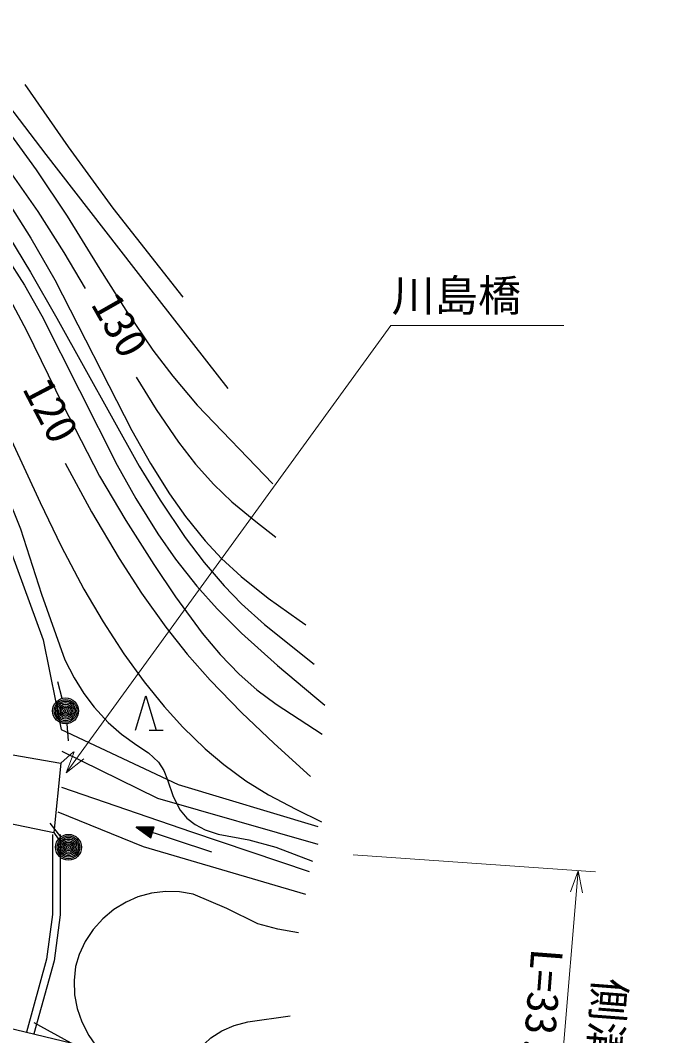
# Model space of a CAD drawing. Units: millimetres, scale not verified. Extents: x 40000 to 680000, y 20000 to 380000.
# Drawn here: x 223564 to 260968, y 263439 to 322244 of the extents above; entities that cross this region are included whole.
import ezdxf
from ezdxf.enums import TextEntityAlignment as Align

# ---------------------------------------------------------------- set-up
doc = ezdxf.new("R2010")
doc.units = ezdxf.units.MM
doc.header["$LTSCALE"] = 1000
for name, color, linetype, lineweight in [('M-BGD', 7, 'Continuous', 25), ('M-STR-HTXT', 7, 'Continuous', 13), ('M-STR-STR1', 1, 'Continuous', 25)]:
    doc.layers.add(name, color=color, linetype=linetype, lineweight=lineweight)
doc.styles.add('ＭＳ ゴシック', font='')
doc.styles.get('ＭＳ ゴシック').set_extended_font_data('MS Gothic')

msp = doc.modelspace()

# ---------------------------------------------------------------- linework, layer by layer
at = {"layer": 'M-BGD'}
for p, q in [((222146, 293850), (224882, 286372)), ((224882, 286372), (225625, 282736)), ((225996, 282976), (225738, 283942)), ((230241, 281129), (230841, 283129)), ((230841, 283129), (231441, 281129)), ((225625, 282736), (225938, 281172)), ((225938, 281172), (232718, 277990)), ((226257, 281504), (226347, 280508)), ((231041, 281129), (231841, 281129)), ((225977, 279920), (231517, 277189)), ((225955, 277833), (233492, 275236)), ((232718, 277990), (240800, 275562)), ((231517, 277189), (240800, 274536)), ((225736, 276395), (230677, 274392)), ((225906, 274949), (225304, 275747)), ((234658, 274075), (230280, 275522)), ((230280, 275522), (231129, 274905)), ((231329, 275512), (230280, 275522)), ((230393, 275485), (231109, 274974)), ((231273, 275468), (230393, 275485)), ((230507, 275447), (231090, 275044)), ((231216, 275424), (230507, 275447)), ((230621, 275409), (231071, 275113)), ((231159, 275379), (230621, 275409)), ((230735, 275372), (231052, 275183)), ((231102, 275335), (230735, 275372)), ((230887, 275322), (231033, 275252)), ((231045, 275290), (230887, 275322)), ((231033, 275252), (231045, 275290)), ((231052, 275183), (231102, 275335)), ((231071, 275113), (231159, 275379)), ((231090, 275044), (231216, 275424)), ((231109, 274974), (231273, 275468)), ((231129, 274905), (231329, 275512)), ((233492, 275236), (240311, 272952)), ((225429, 275097), (225428, 270467)), ((225879, 275096), (225878, 270438)), ((230677, 274392), (240092, 271639)), ((183820, 273279), (260968, 254752)), ((225428, 270467), (225084, 267871)), ((225878, 270438), (225526, 267781)), ((225084, 267871), (223917, 263650)), ((225526, 267781), (224355, 263545)), ((224355, 264209), (226486, 263033))]:
    msp.add_line(p, q, dxfattribs=at)
for points in [[(219087, 322244), (225052, 314468), (230999, 306801), (235599, 300929)], [(223832, 318524), (226339, 314907), (228926, 311355), (232980, 306207)], [(222957, 315690), (224490, 313591), (226278, 310892), (228180, 307824), (229674, 305452), (231248, 303143), (232397, 301629), (233812, 299954), (238197, 295405)], [(223084, 313295), (224572, 311162), (226084, 308803), (227323, 306720)], [(222776, 311827), (224166, 309630), (225575, 307210), (230037, 298494), (231111, 296573), (232213, 294816), (233142, 293502), (234276, 292098), (235230, 291075), (236358, 290031), (237921, 288787), (239717, 287503), (240113, 287227)], [(222493, 310400), (224158, 307667), (225678, 304986), (230460, 296430), (231667, 294454), (233126, 292283), (234214, 290846), (235383, 289483), (236391, 288450), (237725, 287248), (240602, 284965)], [(222739, 308574), (223813, 306896), (224815, 305137), (229185, 296483), (230268, 294551), (231540, 292507), (232568, 291032), (233797, 289466), (234969, 288156), (236380, 286748), (238467, 284876), (240630, 283071), (241218, 282589)], [(222810, 306386), (223920, 304289), (226025, 299976), (228160, 295853), (229683, 293273), (231299, 290734), (232554, 288864), (234107, 286751), (235138, 285524), (236245, 284379), (237272, 283473), (238384, 282632), (241055, 280893)], [(220654, 303035), (224712, 294320), (225936, 291787), (227250, 289303), (228365, 287401), (229567, 285555), (230745, 283935), (231903, 282510), (232985, 281316), (234282, 280053), (235351, 279143), (236640, 278197), (237947, 277393), (239540, 276553), (241026, 275834)], [(230277, 301578), (231434, 299705), (232731, 297806), (233716, 296540), (234785, 295352), (235826, 294365), (237211, 293215), (238373, 292312)], [(226155, 296588), (227691, 293782), (229288, 291077), (230594, 289058), (231991, 287102), (233233, 285535), (234567, 284020), (236380, 282161), (238270, 280370), (240385, 278448)], [(222754, 294858), (223575, 292801), (224801, 289004), (226139, 285214), (226681, 284159), (227255, 283258), (227848, 282457), (228660, 281569), (229420, 280899), (230325, 280269), (231003, 279813), (231574, 279279), (231876, 278806), (232099, 278254), (232421, 277285), (232824, 276499), (233225, 276045), (233705, 275668), (234271, 275359), (235029, 275101), (236805, 274775), (238373, 274367), (240495, 273544)], [(239681, 269397), (238487, 269601), (237333, 269911), (235540, 270804), (233592, 271645), (232796, 271779), (231982, 271797), (231167, 271696), (230367, 271472), (229694, 271181), (228986, 270747), (228344, 270211), (227785, 269590), (227323, 268897), (226975, 268149), (226772, 267440), (226677, 266629), (226711, 265814), (226864, 265014), (227130, 264249), (227544, 263453), (228093, 262647)], [(233183, 261425), (233635, 262189), (234232, 262971), (234609, 263315), (235248, 263722), (235965, 264023), (236745, 264240), (239211, 264588)]]:
    msp.add_lwpolyline(points, dxfattribs=at)
for centre, radius in [((226189, 282251), 750), ((226189, 282251), 660), ((226189, 282251), 570), ((226189, 282251), 480), ((226189, 282251), 390), ((226189, 282251), 300), ((226189, 282251), 210), ((226189, 282251), 120), ((226189, 282251), 30), ((226358, 274350), 750), ((226358, 274350), 660), ((226358, 274350), 570), ((226358, 274350), 480), ((226358, 274350), 390), ((226358, 274350), 300), ((226358, 274350), 210), ((226358, 274350), 120), ((226358, 274350), 30)]:
    msp.add_circle(centre, radius, dxfattribs=at)
at = {"layer": 'M-STR-HTXT'}
for p, q in [((226226, 278667), (245045, 304567)), ((245045, 304567), (255064, 304566)), ((226226, 278667), (226678, 279884)), ((227244, 279472), (226226, 278667)), ((242854, 273912), (256899, 272921)), ((255901, 272992), (254494, 256307)), ((255447, 271775), (255901, 272992)), ((255901, 272992), (256145, 271717))]:
    msp.add_line(p, q, dxfattribs=at)
at = {"layer": 'M-STR-STR1'}
for p, q in [((219605, 280311), (225923, 279215)), ((225923, 279215), (226642, 279872)), ((225923, 279215), (225516, 275212)), ((219250, 276485), (225516, 275212)), ((225516, 275212), (225766, 274836))]:
    msp.add_line(p, q, dxfattribs=at)

# ---------------------------------------------------------------- texts
at = {"layer": 'M-BGD', "style": 'ＭＳ ゴシック'}
for s, rotation, p in [('130', 299.594, (227154, 305509)), ('120', 297.694, (223180, 300630))]:
    msp.add_text(s, height=1833, rotation=rotation, dxfattribs=at).set_placement(p, align=Align.BOTTOM_LEFT)
at = {"layer": 'M-STR-HTXT', "style": 'ＭＳ ゴシック'}
for s, rotation, p in [('川島橋', 359.994, (245086, 304843)), ('L=33.0', 265.594, (252636, 268578)), ('側溝', 265.594, (256301, 266867))]:
    msp.add_text(s, height=1833, rotation=rotation, dxfattribs=at).set_placement(p, align=Align.BOTTOM_LEFT)

doc.saveas('drawing.dxf')
